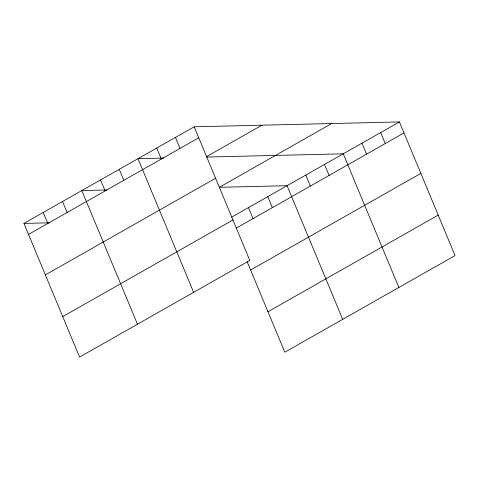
<?xml version="1.0" encoding="UTF-8"?>
<svg xmlns="http://www.w3.org/2000/svg" width="479" height="479" viewBox="0 0 479 479"><rect width="100%" height="100%" fill="white"/><g stroke="black" fill="none" stroke-linecap="round" stroke-linejoin="round"><path stroke-width="0.72" d="M194.181 126.797L249.81 260.444L79.586 357.071L23.95 223.418L194.181 126.797L399.414 121.929L455.05 255.582L284.819 352.203L247.182 261.785M28.524 234.405L198.755 137.784M206.377 156.711L261.905 125.193M45.373 274.886L215.604 178.26M331.69 123.534L219.334 187.307L287.065 185.702L342.701 319.355M231.758 217.095L399.414 121.929M62.731 316.589L232.962 219.969M236.333 228.082L403.989 132.923M250.613 270.018L420.837 173.398M267.971 311.727L438.201 215.101M163.77 158.07L138.006 158.681L193.636 292.334M206.461 157.058L343.239 153.819L398.875 287.466M106.859 189.971L81.825 190.564L137.461 324.217M23.95 223.418L49.714 222.807M380.691 132.563L385.266 143.55M361.968 143.191L366.543 154.178M324.517 164.447L329.091 175.434M305.788 175.075L310.362 186.062M267.773 196.653L272.347 207.641M248.481 207.605L253.056 218.592M175.452 137.425L180.026 148.412M156.729 148.053L161.303 159.04M119.277 169.309L123.851 180.296M100.554 179.936L105.129 190.923M62.533 201.515L67.108 212.502M43.242 212.466L47.816 223.453"/></g></svg>
